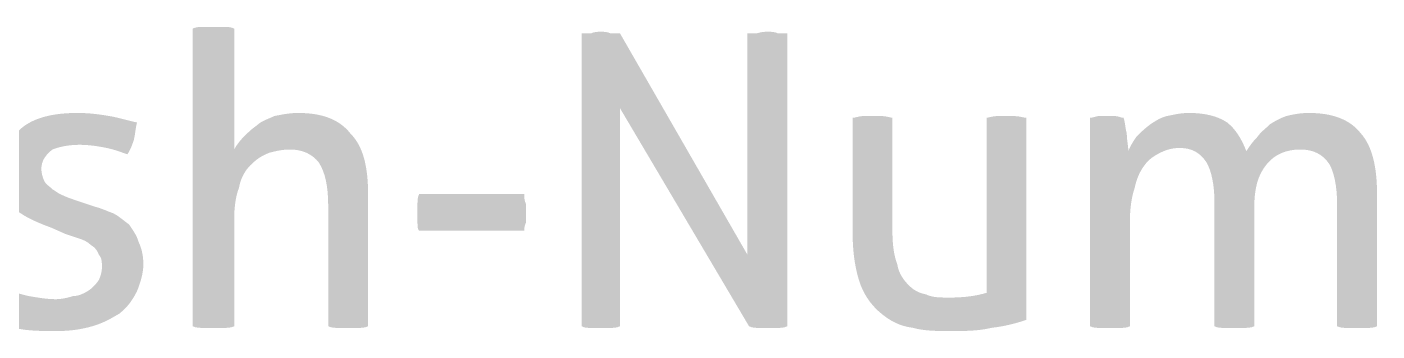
# Model space of a CAD drawing. Header units: millimetres. Extents: x 50 to 239, y 17 to 185.
# Drawn here: x 160.71 to 174.72, y 34.88 to 38.04 of the extents above; entities that cross this region are included whole.
import ezdxf

# ---------------------------------------------------------------- set-up
doc = ezdxf.new("R2010")
doc.units = ezdxf.units.MM
doc.header["$MEASUREMENT"] = 0
doc.layers.get('0').update_dxf_attribs({"linetype": 'CONTINUOUS'})

msp = doc.modelspace()

# ---------------------------------------------------------------- hatches: boundary and pattern name
at = {"true_color": 0x000007}
h = msp.add_hatch(color=0, dxfattribs=at)
edge = h.paths.add_edge_path()
edge.add_spline(control_points=[(162.43, 38.019), (162.463, 38.036), (162.496, 38.036), (162.546, 38.036), (162.546, 38.036), (162.579, 38.036), (162.612, 38.036), (162.645, 38.036), (162.645, 38.036), (162.678, 38.036), (162.711, 38.036), (162.744, 38.036), (162.744, 38.036), (162.794, 38.036), (162.827, 38.036), (162.86, 38.019)], knot_values=[0, 0, 0, 0, 0.0625, 0.0625, 0.0625, 0.0625, 0.125, 0.125, 0.125, 0.125, 0.1875, 0.1875, 0.1875, 0.1875, 1, 1, 1, 1], degree=3, periodic=0)
edge.add_line((162.86, 38.019), (162.86, 36.762))
edge.add_spline(control_points=[(162.86, 36.762), (162.877, 36.795), (162.91, 36.844), (162.959, 36.894), (162.959, 36.894), (162.992, 36.927), (163.042, 36.977), (163.092, 37.01), (163.092, 37.01), (163.141, 37.059), (163.208, 37.076), (163.274, 37.109), (163.274, 37.109), (163.357, 37.126), (163.439, 37.142), (163.522, 37.142), (163.522, 37.142), (163.77, 37.142), (163.952, 37.076), (164.068, 36.927), (164.068, 36.927), (164.2, 36.795), (164.25, 36.58), (164.25, 36.298)], knot_values=[0, 0, 0, 0, 0.041667, 0.041667, 0.041667, 0.041667, 0.083333, 0.083333, 0.083333, 0.083333, 0.125, 0.125, 0.125, 0.125, 0.166667, 0.166667, 0.166667, 0.166667, 0.208333, 0.208333, 0.208333, 0.208333, 1, 1, 1, 1], degree=3, periodic=0)
edge.add_line((164.25, 36.298), (164.25, 34.925))
edge.add_spline(control_points=[(164.25, 34.925), (164.217, 34.908), (164.184, 34.908), (164.151, 34.908), (164.151, 34.908), (164.118, 34.908), (164.085, 34.908), (164.052, 34.908), (164.052, 34.908), (164.018, 34.908), (163.985, 34.908), (163.936, 34.908), (163.936, 34.908), (163.903, 34.908), (163.869, 34.908), (163.836, 34.925)], knot_values=[0, 0, 0, 0, 0.0625, 0.0625, 0.0625, 0.0625, 0.125, 0.125, 0.125, 0.125, 0.1875, 0.1875, 0.1875, 0.1875, 1, 1, 1, 1], degree=3, periodic=0)
edge.add_line((163.836, 34.925), (163.836, 36.182))
edge.add_spline(control_points=[(163.836, 36.182), (163.836, 36.381), (163.803, 36.53), (163.737, 36.629), (163.737, 36.629), (163.671, 36.712), (163.572, 36.762), (163.439, 36.762), (163.439, 36.762), (163.357, 36.762), (163.29, 36.745), (163.224, 36.728), (163.224, 36.728), (163.141, 36.695), (163.092, 36.662), (163.026, 36.596), (163.026, 36.596), (162.976, 36.546), (162.926, 36.464), (162.91, 36.364), (162.91, 36.364), (162.877, 36.282), (162.86, 36.166), (162.86, 36.033)], knot_values=[0, 0, 0, 0, 0.041667, 0.041667, 0.041667, 0.041667, 0.083333, 0.083333, 0.083333, 0.083333, 0.125, 0.125, 0.125, 0.125, 0.166667, 0.166667, 0.166667, 0.166667, 0.208333, 0.208333, 0.208333, 0.208333, 1, 1, 1, 1], degree=3, periodic=0)
edge.add_line((162.86, 36.033), (162.86, 34.925))
edge.add_spline(control_points=[(162.86, 34.925), (162.827, 34.908), (162.794, 34.908), (162.744, 34.908), (162.744, 34.908), (162.711, 34.908), (162.678, 34.908), (162.645, 34.908), (162.645, 34.908), (162.612, 34.908), (162.579, 34.908), (162.546, 34.908), (162.546, 34.908), (162.496, 34.908), (162.463, 34.908), (162.43, 34.925)], knot_values=[0, 0, 0, 0, 0.0625, 0.0625, 0.0625, 0.0625, 0.125, 0.125, 0.125, 0.125, 0.1875, 0.1875, 0.1875, 0.1875, 1, 1, 1, 1], degree=3, periodic=0)
edge.add_line((162.43, 34.925), (162.43, 38.019))
h = msp.add_hatch(color=0, dxfattribs=at)
edge = h.paths.add_edge_path()
edge.add_spline(control_points=[(166.467, 37.97), (166.501, 37.97), (166.534, 37.97), (166.567, 37.97), (166.567, 37.97), (166.6, 37.986), (166.633, 37.986), (166.666, 37.986), (166.666, 37.986), (166.699, 37.986), (166.732, 37.986), (166.765, 37.97), (166.765, 37.97), (166.798, 37.97), (166.831, 37.97), (166.865, 37.97)], knot_values=[0, 0, 0, 0, 0.0625, 0.0625, 0.0625, 0.0625, 0.125, 0.125, 0.125, 0.125, 0.1875, 0.1875, 0.1875, 0.1875, 1, 1, 1, 1], degree=3, periodic=0)
edge.add_line((166.865, 37.97), (168.188, 35.669))
edge.add_line((168.188, 35.669), (168.188, 37.97))
edge.add_spline(control_points=[(168.188, 37.97), (168.221, 37.97), (168.255, 37.97), (168.288, 37.97), (168.288, 37.97), (168.337, 37.986), (168.37, 37.986), (168.403, 37.986), (168.403, 37.986), (168.437, 37.986), (168.47, 37.986), (168.503, 37.97), (168.503, 37.97), (168.536, 37.97), (168.569, 37.97), (168.602, 37.97)], knot_values=[0, 0, 0, 0, 0.0625, 0.0625, 0.0625, 0.0625, 0.125, 0.125, 0.125, 0.125, 0.1875, 0.1875, 0.1875, 0.1875, 1, 1, 1, 1], degree=3, periodic=0)
edge.add_line((168.602, 37.97), (168.602, 34.925))
edge.add_spline(control_points=[(168.602, 34.925), (168.569, 34.908), (168.536, 34.908), (168.503, 34.908), (168.503, 34.908), (168.47, 34.908), (168.437, 34.908), (168.403, 34.908), (168.403, 34.908), (168.37, 34.908), (168.337, 34.908), (168.304, 34.908), (168.304, 34.908), (168.271, 34.908), (168.238, 34.908), (168.205, 34.925)], knot_values=[0, 0, 0, 0, 0.0625, 0.0625, 0.0625, 0.0625, 0.125, 0.125, 0.125, 0.125, 0.1875, 0.1875, 0.1875, 0.1875, 1, 1, 1, 1], degree=3, periodic=0)
edge.add_line((168.205, 34.925), (166.865, 37.192))
edge.add_line((166.865, 37.192), (166.865, 34.925))
edge.add_spline(control_points=[(166.865, 34.925), (166.831, 34.908), (166.798, 34.908), (166.765, 34.908), (166.765, 34.908), (166.732, 34.908), (166.699, 34.908), (166.666, 34.908), (166.666, 34.908), (166.633, 34.908), (166.6, 34.908), (166.567, 34.908), (166.567, 34.908), (166.517, 34.908), (166.501, 34.908), (166.467, 34.925)], knot_values=[0, 0, 0, 0, 0.0625, 0.0625, 0.0625, 0.0625, 0.125, 0.125, 0.125, 0.125, 0.1875, 0.1875, 0.1875, 0.1875, 1, 1, 1, 1], degree=3, periodic=0)
edge.add_line((166.467, 34.925), (166.467, 37.97))
h = msp.add_hatch(color=0, dxfattribs=at)
edge = h.paths.add_edge_path()
edge.add_spline(control_points=[(160.477, 35.305), (160.56, 35.289), (160.643, 35.256), (160.725, 35.239), (160.725, 35.239), (160.825, 35.223), (160.907, 35.206), (161.007, 35.206), (161.007, 35.206), (161.073, 35.206), (161.139, 35.223), (161.189, 35.239), (161.189, 35.239), (161.255, 35.239), (161.305, 35.272), (161.338, 35.289), (161.338, 35.289), (161.387, 35.322), (161.42, 35.355), (161.454, 35.405), (161.454, 35.405), (161.47, 35.438), (161.487, 35.487), (161.487, 35.537), (161.487, 35.537), (161.487, 35.587), (161.487, 35.636), (161.454, 35.669), (161.454, 35.669), (161.437, 35.719), (161.404, 35.752), (161.371, 35.769), (161.371, 35.769), (161.338, 35.802), (161.305, 35.818), (161.255, 35.835), (161.255, 35.835), (161.205, 35.851), (161.156, 35.868), (161.106, 35.885)], knot_values=[0, 0, 0, 0, 0.025, 0.025, 0.025, 0.025, 0.05, 0.05, 0.05, 0.05, 0.075, 0.075, 0.075, 0.075, 0.1, 0.1, 0.1, 0.1, 0.125, 0.125, 0.125, 0.125, 0.15, 0.15, 0.15, 0.15, 0.175, 0.175, 0.175, 0.175, 0.2, 0.2, 0.2, 0.2, 0.225, 0.225, 0.225, 0.225, 1, 1, 1, 1], degree=3, periodic=0)
edge.add_line((161.106, 35.885), (160.957, 35.951))
edge.add_spline(control_points=[(160.957, 35.951), (160.775, 36.017), (160.643, 36.083), (160.56, 36.166), (160.56, 36.166), (160.477, 36.265), (160.444, 36.364), (160.444, 36.513), (160.444, 36.513), (160.444, 36.712), (160.51, 36.861), (160.643, 36.977), (160.643, 36.977), (160.775, 37.092), (160.974, 37.142), (161.238, 37.142), (161.238, 37.142), (161.354, 37.142), (161.47, 37.126), (161.569, 37.109), (161.569, 37.109), (161.669, 37.092), (161.768, 37.059), (161.851, 37.043), (161.851, 37.043), (161.834, 36.977), (161.834, 36.927), (161.818, 36.861), (161.818, 36.861), (161.801, 36.811), (161.785, 36.762), (161.751, 36.712), (161.751, 36.712), (161.702, 36.728), (161.619, 36.762), (161.536, 36.778), (161.536, 36.778), (161.454, 36.795), (161.354, 36.811), (161.255, 36.811), (161.255, 36.811), (161.156, 36.811), (161.056, 36.795), (160.974, 36.762), (160.974, 36.762), (160.907, 36.712), (160.858, 36.646), (160.858, 36.563), (160.858, 36.563), (160.858, 36.513), (160.874, 36.464), (160.891, 36.431), (160.891, 36.431), (160.907, 36.398), (160.941, 36.381), (160.974, 36.348), (160.974, 36.348), (161.007, 36.331), (161.04, 36.298), (161.09, 36.282), (161.09, 36.282), (161.123, 36.265), (161.172, 36.249), (161.222, 36.232)], knot_values=[0, 0, 0, 0, 0.015625, 0.015625, 0.015625, 0.015625, 0.03125, 0.03125, 0.03125, 0.03125, 0.046875, 0.046875, 0.046875, 0.046875, 0.0625, 0.0625, 0.0625, 0.0625, 0.078125, 0.078125, 0.078125, 0.078125, 0.09375, 0.09375, 0.09375, 0.09375, 0.109375, 0.109375, 0.109375, 0.109375, 0.125, 0.125, 0.125, 0.125, 0.140625, 0.140625, 0.140625, 0.140625, 0.15625, 0.15625, 0.15625, 0.15625, 0.171875, 0.171875, 0.171875, 0.171875, 0.1875, 0.1875, 0.1875, 0.1875, 0.203125, 0.203125, 0.203125, 0.203125, 0.21875, 0.21875, 0.21875, 0.21875, 0.234375, 0.234375, 0.234375, 0.234375, 1, 1, 1, 1], degree=3, periodic=0)
edge.add_line((161.222, 36.232), (161.42, 36.166))
edge.add_spline(control_points=[(161.42, 36.166), (161.487, 36.149), (161.553, 36.116), (161.602, 36.1), (161.602, 36.1), (161.669, 36.067), (161.718, 36.017), (161.768, 35.984), (161.768, 35.984), (161.801, 35.934), (161.851, 35.868), (161.867, 35.802), (161.867, 35.802), (161.9, 35.736), (161.917, 35.653), (161.917, 35.57), (161.917, 35.57), (161.917, 35.471), (161.884, 35.372), (161.851, 35.289), (161.851, 35.289), (161.801, 35.19), (161.751, 35.123), (161.669, 35.057), (161.669, 35.057), (161.586, 35.008), (161.503, 34.958), (161.387, 34.925), (161.387, 34.925), (161.272, 34.892), (161.156, 34.875), (161.023, 34.875), (161.023, 34.875), (160.891, 34.875), (160.775, 34.875), (160.659, 34.892), (160.659, 34.892), (160.56, 34.908), (160.477, 34.941), (160.378, 34.974), (160.378, 34.974), (160.395, 35.024), (160.395, 35.09), (160.411, 35.14), (160.411, 35.14), (160.444, 35.206), (160.461, 35.256), (160.477, 35.305)], knot_values=[0, 0, 0, 0, 0.020833, 0.020833, 0.020833, 0.020833, 0.041667, 0.041667, 0.041667, 0.041667, 0.0625, 0.0625, 0.0625, 0.0625, 0.083333, 0.083333, 0.083333, 0.083333, 0.104167, 0.104167, 0.104167, 0.104167, 0.125, 0.125, 0.125, 0.125, 0.145833, 0.145833, 0.145833, 0.145833, 0.166667, 0.166667, 0.166667, 0.166667, 0.1875, 0.1875, 0.1875, 0.1875, 0.208333, 0.208333, 0.208333, 0.208333, 0.229167, 0.229167, 0.229167, 0.229167, 1, 1, 1, 1], degree=3, periodic=0)
h = msp.add_hatch(color=0, dxfattribs=at)
edge = h.paths.add_edge_path()
edge.add_spline(control_points=[(171.746, 37.092), (171.779, 37.092), (171.812, 37.109), (171.829, 37.109), (171.829, 37.109), (171.862, 37.109), (171.895, 37.109), (171.928, 37.109), (171.928, 37.109), (171.961, 37.109), (171.978, 37.109), (172.011, 37.109), (172.011, 37.109), (172.044, 37.109), (172.06, 37.092), (172.094, 37.092), (172.094, 37.092), (172.11, 37.043), (172.11, 36.993), (172.127, 36.927), (172.127, 36.927), (172.127, 36.861), (172.143, 36.795), (172.143, 36.745), (172.143, 36.745), (172.16, 36.795), (172.193, 36.844), (172.226, 36.894), (172.226, 36.894), (172.276, 36.944), (172.309, 36.977), (172.375, 37.026), (172.375, 37.026), (172.425, 37.059), (172.474, 37.092), (172.54, 37.109), (172.54, 37.109), (172.623, 37.126), (172.689, 37.142), (172.772, 37.142), (172.772, 37.142), (172.938, 37.142), (173.07, 37.109), (173.169, 37.043), (173.169, 37.043), (173.252, 36.977), (173.318, 36.877), (173.368, 36.745), (173.368, 36.745), (173.401, 36.795), (173.434, 36.844), (173.484, 36.894), (173.484, 36.894), (173.517, 36.944), (173.566, 36.977), (173.616, 37.026), (173.616, 37.026), (173.666, 37.059), (173.732, 37.092), (173.781, 37.109), (173.781, 37.109), (173.848, 37.126), (173.93, 37.142), (174.013, 37.142), (174.013, 37.142), (174.261, 37.142), (174.443, 37.076), (174.559, 36.927), (174.559, 36.927), (174.675, 36.795), (174.725, 36.58), (174.725, 36.298)], knot_values=[0, 0, 0, 0, 0.013889, 0.013889, 0.013889, 0.013889, 0.027778, 0.027778, 0.027778, 0.027778, 0.041667, 0.041667, 0.041667, 0.041667, 0.055556, 0.055556, 0.055556, 0.055556, 0.069444, 0.069444, 0.069444, 0.069444, 0.083333, 0.083333, 0.083333, 0.083333, 0.097222, 0.097222, 0.097222, 0.097222, 0.111111, 0.111111, 0.111111, 0.111111, 0.125, 0.125, 0.125, 0.125, 0.138889, 0.138889, 0.138889, 0.138889, 0.152778, 0.152778, 0.152778, 0.152778, 0.166667, 0.166667, 0.166667, 0.166667, 0.180556, 0.180556, 0.180556, 0.180556, 0.194444, 0.194444, 0.194444, 0.194444, 0.208333, 0.208333, 0.208333, 0.208333, 0.222222, 0.222222, 0.222222, 0.222222, 0.236111, 0.236111, 0.236111, 0.236111, 1, 1, 1, 1], degree=3, periodic=0)
edge.add_line((174.725, 36.298), (174.725, 34.925))
edge.add_spline(control_points=[(174.725, 34.925), (174.692, 34.908), (174.658, 34.908), (174.625, 34.908), (174.625, 34.908), (174.592, 34.908), (174.543, 34.908), (174.51, 34.908), (174.51, 34.908), (174.493, 34.908), (174.46, 34.908), (174.41, 34.908), (174.41, 34.908), (174.377, 34.908), (174.344, 34.908), (174.311, 34.925)], knot_values=[0, 0, 0, 0, 0.0625, 0.0625, 0.0625, 0.0625, 0.125, 0.125, 0.125, 0.125, 0.1875, 0.1875, 0.1875, 0.1875, 1, 1, 1, 1], degree=3, periodic=0)
edge.add_line((174.311, 34.925), (174.311, 36.182))
edge.add_spline(control_points=[(174.311, 36.182), (174.311, 36.381), (174.278, 36.53), (174.228, 36.613), (174.228, 36.613), (174.162, 36.712), (174.063, 36.762), (173.93, 36.762), (173.93, 36.762), (173.781, 36.762), (173.666, 36.712), (173.583, 36.613), (173.583, 36.613), (173.484, 36.497), (173.45, 36.348), (173.45, 36.149)], knot_values=[0, 0, 0, 0, 0.0625, 0.0625, 0.0625, 0.0625, 0.125, 0.125, 0.125, 0.125, 0.1875, 0.1875, 0.1875, 0.1875, 1, 1, 1, 1], degree=3, periodic=0)
edge.add_line((173.45, 36.149), (173.45, 34.925))
edge.add_spline(control_points=[(173.45, 34.925), (173.417, 34.908), (173.384, 34.908), (173.335, 34.908), (173.335, 34.908), (173.302, 34.908), (173.268, 34.908), (173.235, 34.908), (173.235, 34.908), (173.202, 34.908), (173.169, 34.908), (173.136, 34.908), (173.136, 34.908), (173.103, 34.908), (173.07, 34.908), (173.037, 34.925)], knot_values=[0, 0, 0, 0, 0.0625, 0.0625, 0.0625, 0.0625, 0.125, 0.125, 0.125, 0.125, 0.1875, 0.1875, 0.1875, 0.1875, 1, 1, 1, 1], degree=3, periodic=0)
edge.add_line((173.037, 34.925), (173.037, 36.215))
edge.add_spline(control_points=[(173.037, 36.215), (173.037, 36.398), (173.004, 36.546), (172.954, 36.629), (172.954, 36.629), (172.888, 36.728), (172.805, 36.778), (172.673, 36.778), (172.673, 36.778), (172.607, 36.778), (172.54, 36.762), (172.474, 36.728), (172.474, 36.728), (172.408, 36.695), (172.358, 36.662), (172.309, 36.596), (172.309, 36.596), (172.259, 36.53), (172.226, 36.447), (172.209, 36.364), (172.209, 36.364), (172.176, 36.265), (172.16, 36.149), (172.16, 36.033)], knot_values=[0, 0, 0, 0, 0.041667, 0.041667, 0.041667, 0.041667, 0.083333, 0.083333, 0.083333, 0.083333, 0.125, 0.125, 0.125, 0.125, 0.166667, 0.166667, 0.166667, 0.166667, 0.208333, 0.208333, 0.208333, 0.208333, 1, 1, 1, 1], degree=3, periodic=0)
edge.add_line((172.16, 36.033), (172.16, 34.925))
edge.add_spline(control_points=[(172.16, 34.925), (172.127, 34.908), (172.094, 34.908), (172.06, 34.908), (172.06, 34.908), (172.027, 34.908), (171.978, 34.908), (171.961, 34.908), (171.961, 34.908), (171.928, 34.908), (171.895, 34.908), (171.845, 34.908), (171.845, 34.908), (171.812, 34.908), (171.779, 34.908), (171.746, 34.925)], knot_values=[0, 0, 0, 0, 0.0625, 0.0625, 0.0625, 0.0625, 0.125, 0.125, 0.125, 0.125, 0.1875, 0.1875, 0.1875, 0.1875, 1, 1, 1, 1], degree=3, periodic=0)
edge.add_line((171.746, 34.925), (171.746, 37.092))
h = msp.add_hatch(color=0, dxfattribs=at)
edge = h.paths.add_edge_path()
edge.add_spline(control_points=[(169.281, 37.092), (169.314, 37.092), (169.347, 37.109), (169.38, 37.109), (169.38, 37.109), (169.429, 37.109), (169.463, 37.109), (169.496, 37.109), (169.496, 37.109), (169.529, 37.109), (169.562, 37.109), (169.595, 37.109), (169.595, 37.109), (169.628, 37.109), (169.678, 37.092), (169.694, 37.092)], knot_values=[0, 0, 0, 0, 0.0625, 0.0625, 0.0625, 0.0625, 0.125, 0.125, 0.125, 0.125, 0.1875, 0.1875, 0.1875, 0.1875, 1, 1, 1, 1], degree=3, periodic=0)
edge.add_line((169.694, 37.092), (169.694, 35.901))
edge.add_spline(control_points=[(169.694, 35.901), (169.694, 35.769), (169.711, 35.653), (169.744, 35.57), (169.744, 35.57), (169.76, 35.471), (169.81, 35.405), (169.86, 35.355), (169.86, 35.355), (169.909, 35.305), (169.959, 35.272), (170.042, 35.256), (170.042, 35.256), (170.108, 35.223), (170.191, 35.223), (170.29, 35.223), (170.29, 35.223), (170.439, 35.223), (170.555, 35.239), (170.671, 35.272)], knot_values=[0, 0, 0, 0, 0.05, 0.05, 0.05, 0.05, 0.1, 0.1, 0.1, 0.1, 0.15, 0.15, 0.15, 0.15, 0.2, 0.2, 0.2, 0.2, 1, 1, 1, 1], degree=3, periodic=0)
edge.add_line((170.671, 35.272), (170.671, 37.092))
edge.add_spline(control_points=[(170.671, 37.092), (170.687, 37.092), (170.737, 37.109), (170.77, 37.109), (170.77, 37.109), (170.803, 37.109), (170.836, 37.109), (170.869, 37.109), (170.869, 37.109), (170.902, 37.109), (170.935, 37.109), (170.968, 37.109), (170.968, 37.109), (171.018, 37.109), (171.051, 37.092), (171.084, 37.092)], knot_values=[0, 0, 0, 0, 0.0625, 0.0625, 0.0625, 0.0625, 0.125, 0.125, 0.125, 0.125, 0.1875, 0.1875, 0.1875, 0.1875, 1, 1, 1, 1], degree=3, periodic=0)
edge.add_line((171.084, 37.092), (171.084, 34.991))
edge.add_spline(control_points=[(171.084, 34.991), (170.985, 34.958), (170.869, 34.925), (170.72, 34.908), (170.72, 34.908), (170.588, 34.875), (170.439, 34.875), (170.306, 34.875), (170.306, 34.875), (170.158, 34.875), (170.025, 34.875), (169.909, 34.908), (169.909, 34.908), (169.777, 34.925), (169.678, 34.974), (169.578, 35.057), (169.578, 35.057), (169.496, 35.123), (169.413, 35.223), (169.363, 35.355), (169.363, 35.355), (169.314, 35.487), (169.281, 35.669), (169.281, 35.885)], knot_values=[0, 0, 0, 0, 0.041667, 0.041667, 0.041667, 0.041667, 0.083333, 0.083333, 0.083333, 0.083333, 0.125, 0.125, 0.125, 0.125, 0.166667, 0.166667, 0.166667, 0.166667, 0.208333, 0.208333, 0.208333, 0.208333, 1, 1, 1, 1], degree=3, periodic=0)
edge.add_line((169.281, 35.885), (169.281, 37.092))
h = msp.add_hatch(color=0, dxfattribs=at)
edge = h.paths.add_edge_path()
edge.add_spline(control_points=[(165.872, 36.298), (165.872, 36.265), (165.872, 36.232), (165.888, 36.199), (165.888, 36.199), (165.888, 36.166), (165.888, 36.133), (165.888, 36.1), (165.888, 36.1), (165.888, 36.067), (165.888, 36.033), (165.888, 36), (165.888, 36), (165.872, 35.967), (165.872, 35.934), (165.872, 35.918)], knot_values=[0, 0, 0, 0, 0.0625, 0.0625, 0.0625, 0.0625, 0.125, 0.125, 0.125, 0.125, 0.1875, 0.1875, 0.1875, 0.1875, 1, 1, 1, 1], degree=3, periodic=0)
edge.add_line((165.872, 35.918), (164.78, 35.918))
edge.add_spline(control_points=[(164.78, 35.918), (164.763, 35.934), (164.763, 35.967), (164.763, 36), (164.763, 36), (164.763, 36.033), (164.763, 36.067), (164.763, 36.1), (164.763, 36.1), (164.763, 36.133), (164.763, 36.166), (164.763, 36.199), (164.763, 36.199), (164.763, 36.232), (164.763, 36.265), (164.78, 36.298)], knot_values=[0, 0, 0, 0, 0.0625, 0.0625, 0.0625, 0.0625, 0.125, 0.125, 0.125, 0.125, 0.1875, 0.1875, 0.1875, 0.1875, 1, 1, 1, 1], degree=3, periodic=0)
edge.add_line((164.78, 36.298), (165.872, 36.298))

doc.saveas('drawing.dxf')
